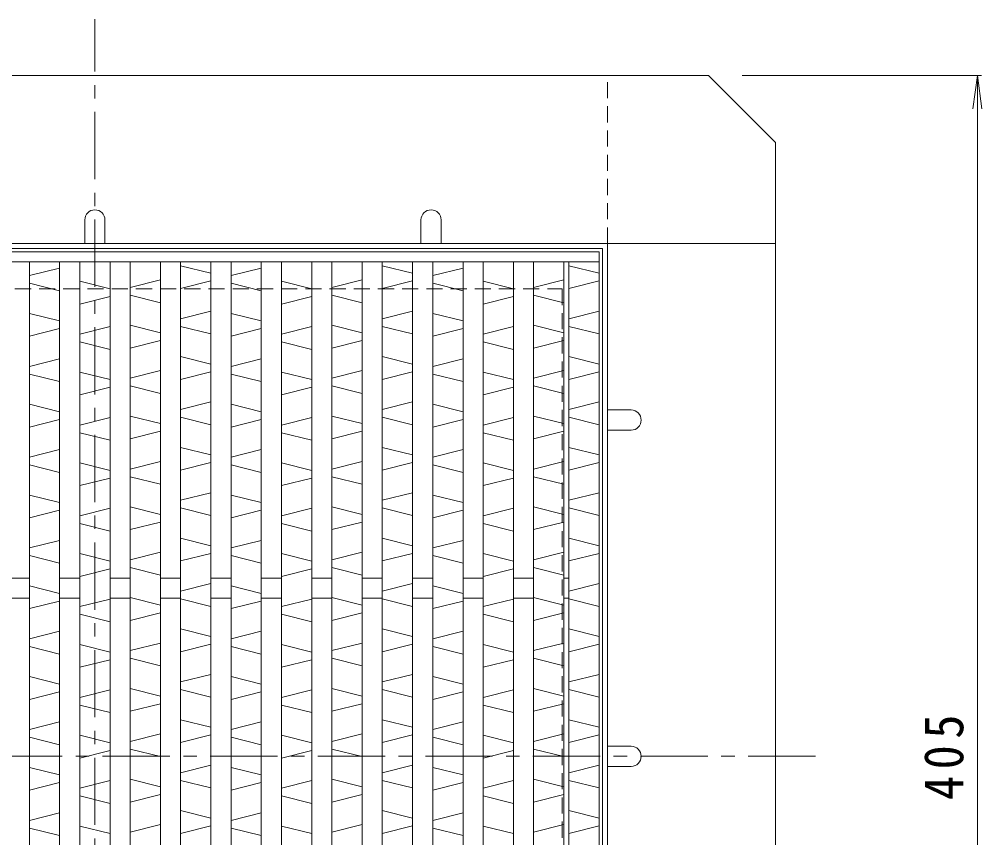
# Model space of a CAD drawing. Units: millimetres, scale not verified. Extents: x -593 to 717, y -544 to 464.
# Drawn here: x -394.6 to -108.3, y 220.8 to 464.2 of the extents above; entities that cross this region are included whole.
import ezdxf

# ---------------------------------------------------------------- set-up
doc = ezdxf.new("R2010")
doc.units = ezdxf.units.MM
doc.header["$LTSCALE"] = 4
doc.linetypes.add('CHAIN1', pattern=[8, 5, -1, 1, -1])
doc.linetypes.add('DASHED1', pattern=[1.8, 1.2, -0.6])
for name, color, linetype, lineweight in [('0-1_躯体', 2, 'Continuous', 9), ('0-2_仕上', 3, 'Continuous', 9), ('0-3_建具', 4, 'Continuous', 9), ('0-4_その他', 7, 'Continuous', 9), ('0-A', 3, 'Continuous', 9)]:
    doc.layers.add(name, color=color, linetype=linetype, lineweight=lineweight)
doc.styles.add('ＭＳ ゴシック', font='')
doc.styles.get('ＭＳ ゴシック').set_extended_font_data('MS Gothic')

msp = doc.modelspace()

# ---------------------------------------------------------------- linework, layer by layer
at = {"layer": '0-1_躯体', "linetype": 'CHAIN1'}
for p, q in [((-372.116, 32.597), (-372.116, 464.174)), ((-157.804, 244.996), (-593.02, 244.996))]:
    msp.add_line(p, q, dxfattribs=at)
at = {"layer": '0-1_躯体'}
for p, q in [((-189.616, 447.496), (-554.616, 447.496)), ((-189.616, 447.496), (-169.616, 427.496)), ((-189.616, 447.496), (-169.616, 427.496)), ((-169.616, 427.496), (-169.616, 62.496)), ((-375.116, 404.496), (-375.116, 397.496)), ((-369.116, 404.496), (-369.116, 397.496)), ((-275.116, 404.496), (-275.116, 397.496)), ((-269.116, 404.496), (-269.116, 397.496)), ((-524.616, 397.496), (-169.616, 397.496)), ((-219.616, 397.496), (-219.616, 42.496)), ((-212.616, 347.996), (-219.616, 347.996)), ((-212.616, 341.996), (-219.616, 341.996)), ((-212.616, 247.996), (-219.616, 247.996)), ((-212.616, 241.996), (-219.616, 241.996))]:
    msp.add_line(p, q, dxfattribs=at)
msp.add_lwpolyline([(-523.116, 395.996), (-221.116, 395.996), (-221.116, 93.996)], dxfattribs=at)
at = {"layer": '0-1_躯体', "linetype": 'DASHED1'}
msp.add_lwpolyline([(-511.116, 383.996), (-233.116, 383.996), (-233.116, 105.996)], dxfattribs=at)
at = {"layer": '0-1_躯体'}
for centre, start, end in [((-372.116, 404.496), 0, 180), ((-272.116, 404.496), 0, 180), ((-212.616, 344.996), 270, 90), ((-212.616, 244.996), 270, 90)]:
    msp.add_arc(centre, 3, start, end, dxfattribs=at)
at = {"layer": '0-2_仕上'}
for p, q in [((-522.116, 394.996), (-222.116, 394.996)), ((-222.116, 394.996), (-222.116, 94.996)), ((-522.116, 391.996), (-222.116, 391.996)), ((-391.616, 391.996), (-391.616, 97.996)), ((-382.616, 391.996), (-382.616, 97.996)), ((-376.616, 391.996), (-376.616, 97.996)), ((-367.616, 391.996), (-367.616, 97.996)), ((-361.616, 391.996), (-361.616, 97.996)), ((-352.616, 391.996), (-352.616, 97.996)), ((-346.616, 391.996), (-346.616, 97.996)), ((-337.616, 391.996), (-337.616, 97.996)), ((-331.616, 391.996), (-331.616, 97.996)), ((-322.616, 391.996), (-322.616, 97.996)), ((-316.616, 391.996), (-316.616, 97.996)), ((-307.616, 391.996), (-307.616, 97.996)), ((-301.616, 391.996), (-301.616, 97.996)), ((-292.616, 391.996), (-292.616, 97.996)), ((-286.616, 391.996), (-286.616, 97.996)), ((-277.616, 391.996), (-277.616, 97.996)), ((-271.616, 391.996), (-271.616, 97.996)), ((-262.616, 391.996), (-262.616, 97.996)), ((-256.616, 391.996), (-256.616, 97.996)), ((-247.616, 391.996), (-247.616, 97.996)), ((-241.616, 391.996), (-241.616, 97.996)), ((-232.616, 391.996), (-232.616, 97.996)), ((-231.116, 391.996), (-231.116, 97.996)), ((-391.616, 297.996), (-397.616, 297.996)), ((-376.616, 297.996), (-382.616, 297.996)), ((-361.616, 297.996), (-367.616, 297.996)), ((-346.616, 297.996), (-352.616, 297.996)), ((-331.616, 297.996), (-337.616, 297.996)), ((-316.616, 297.996), (-322.616, 297.996)), ((-301.616, 297.996), (-307.616, 297.996)), ((-286.616, 297.996), (-292.616, 297.996)), ((-271.616, 297.996), (-277.616, 297.996)), ((-256.616, 297.996), (-262.616, 297.996)), ((-241.616, 297.996), (-247.616, 297.996)), ((-231.116, 297.996), (-232.616, 297.996)), ((-391.616, 291.996), (-397.616, 291.996)), ((-376.616, 291.996), (-382.616, 291.996)), ((-361.616, 291.996), (-367.616, 291.996)), ((-346.616, 291.996), (-352.616, 291.996)), ((-331.616, 291.996), (-337.616, 291.996)), ((-316.616, 291.996), (-322.616, 291.996)), ((-301.616, 291.996), (-307.616, 291.996)), ((-286.616, 291.996), (-292.616, 291.996)), ((-271.616, 291.996), (-277.616, 291.996)), ((-256.616, 291.996), (-262.616, 291.996)), ((-241.616, 291.996), (-247.616, 291.996)), ((-231.116, 291.996), (-232.616, 291.996))]:
    msp.add_line(p, q, dxfattribs=at)
at = {"layer": '0-3_建具', "linetype": 'DASHED1'}
msp.add_line((-219.616, 397.496), (-219.616, 447.496), dxfattribs=at)
at = {"layer": '0-4_その他'}
for p, q in [((-179.616, 447.496), (-108.416, 447.496)), ((-109.616, 447.496), (-110.921, 437.582)), ((-109.616, 42.496), (-109.616, 447.496)), ((-109.616, 447.496), (-108.311, 437.582))]:
    msp.add_line(p, q, dxfattribs=at)
at = {"layer": '0-A'}
for p, q in [((-391.616, 387.953), (-382.616, 390.204)), ((-337.616, 388.622), (-346.616, 390.872)), ((-331.616, 387.953), (-322.616, 390.204)), ((-277.616, 388.622), (-286.616, 390.872)), ((-271.616, 387.953), (-262.616, 390.204)), ((-222.116, 388.622), (-231.116, 390.872)), ((-361.616, 384.428), (-352.616, 386.679)), ((-301.616, 384.428), (-292.616, 386.679)), ((-241.616, 384.428), (-232.616, 386.679)), ((-382.616, 383.423), (-391.616, 385.673)), ((-367.616, 384.018), (-376.616, 386.268)), ((-337.616, 386.341), (-346.616, 384.091)), ((-322.616, 383.423), (-331.616, 385.673)), ((-307.616, 384.018), (-316.616, 386.268)), ((-277.616, 386.341), (-286.616, 384.091)), ((-262.616, 383.423), (-271.616, 385.673)), ((-247.616, 384.018), (-256.616, 386.268)), ((-222.116, 386.341), (-231.116, 384.091)), ((-367.616, 381.737), (-376.616, 379.487)), ((-352.616, 379.898), (-361.616, 382.148)), ((-307.616, 381.737), (-316.616, 379.487)), ((-292.616, 379.898), (-301.616, 382.148)), ((-247.616, 381.737), (-256.616, 379.487)), ((-232.616, 379.898), (-241.616, 382.148)), ((-382.616, 374.454), (-391.616, 376.704)), ((-346.616, 375.122), (-337.616, 377.372)), ((-322.616, 374.454), (-331.616, 376.704)), ((-286.616, 375.122), (-277.616, 377.372)), ((-262.616, 374.454), (-271.616, 376.704)), ((-231.116, 375.122), (-222.116, 377.372)), ((-376.616, 370.518), (-367.616, 372.768)), ((-352.616, 370.929), (-361.616, 373.179)), ((-337.616, 370.591), (-346.616, 372.841)), ((-316.616, 370.518), (-307.616, 372.768)), ((-292.616, 370.929), (-301.616, 373.179)), ((-277.616, 370.591), (-286.616, 372.841)), ((-256.616, 370.518), (-247.616, 372.768)), ((-232.616, 370.929), (-241.616, 373.179)), ((-222.116, 370.591), (-231.116, 372.841)), ((-382.616, 372.172), (-391.616, 369.923)), ((-322.616, 372.172), (-331.616, 369.923)), ((-262.616, 372.172), (-271.616, 369.923)), ((-367.616, 365.987), (-376.616, 368.237)), ((-352.616, 368.648), (-361.616, 366.398)), ((-307.616, 365.987), (-316.616, 368.237)), ((-292.616, 368.648), (-301.616, 366.398)), ((-247.616, 365.987), (-256.616, 368.237)), ((-232.616, 368.648), (-241.616, 366.398)), ((-337.616, 361.622), (-346.616, 363.872)), ((-277.616, 361.622), (-286.616, 363.872)), ((-222.116, 361.622), (-231.116, 363.872)), ((-391.616, 360.953), (-382.616, 363.204)), ((-331.616, 360.953), (-322.616, 363.204)), ((-271.616, 360.953), (-262.616, 363.204)), ((-382.616, 356.423), (-391.616, 358.673)), ((-367.616, 357.018), (-376.616, 359.268)), ((-361.616, 357.428), (-352.616, 359.679)), ((-337.616, 359.341), (-346.616, 357.091)), ((-322.616, 356.423), (-331.616, 358.673)), ((-307.616, 357.018), (-316.616, 359.268)), ((-301.616, 357.428), (-292.616, 359.679)), ((-277.616, 359.341), (-286.616, 357.091)), ((-262.616, 356.423), (-271.616, 358.673)), ((-247.616, 357.018), (-256.616, 359.268)), ((-241.616, 357.428), (-232.616, 359.679)), ((-222.116, 359.341), (-231.116, 357.091)), ((-352.616, 352.898), (-361.616, 355.148)), ((-292.616, 352.898), (-301.616, 355.148)), ((-232.616, 352.898), (-241.616, 355.148)), ((-367.616, 354.737), (-376.616, 352.487)), ((-307.616, 354.737), (-316.616, 352.487)), ((-247.616, 354.737), (-256.616, 352.487)), ((-382.616, 347.454), (-391.616, 349.704)), ((-346.616, 348.122), (-337.616, 350.372)), ((-322.616, 347.454), (-331.616, 349.704)), ((-286.616, 348.122), (-277.616, 350.372)), ((-262.616, 347.454), (-271.616, 349.704)), ((-231.116, 348.122), (-222.116, 350.372)), ((-382.616, 345.172), (-391.616, 342.923)), ((-376.616, 343.518), (-367.616, 345.768)), ((-352.616, 343.929), (-361.616, 346.179)), ((-337.616, 343.591), (-346.616, 345.841)), ((-322.616, 345.172), (-331.616, 342.923)), ((-316.616, 343.518), (-307.616, 345.768)), ((-292.616, 343.929), (-301.616, 346.179)), ((-277.616, 343.591), (-286.616, 345.841)), ((-262.616, 345.172), (-271.616, 342.923)), ((-256.616, 343.518), (-247.616, 345.768)), ((-232.616, 343.929), (-241.616, 346.179)), ((-222.116, 343.591), (-231.116, 345.841)), ((-367.616, 338.987), (-376.616, 341.237)), ((-352.616, 341.648), (-361.616, 339.398)), ((-307.616, 338.987), (-316.616, 341.237)), ((-292.616, 341.648), (-301.616, 339.398)), ((-247.616, 338.987), (-256.616, 341.237)), ((-232.616, 341.648), (-241.616, 339.398)), ((-391.616, 333.953), (-382.616, 336.204)), ((-337.616, 334.622), (-346.616, 336.872)), ((-331.616, 333.953), (-322.616, 336.204)), ((-277.616, 334.622), (-286.616, 336.872)), ((-271.616, 333.953), (-262.616, 336.204)), ((-222.116, 334.622), (-231.116, 336.872)), ((-367.616, 330.018), (-376.616, 332.268)), ((-361.616, 330.428), (-352.616, 332.679)), ((-337.616, 332.341), (-346.616, 330.091)), ((-307.616, 330.018), (-316.616, 332.268)), ((-301.616, 330.428), (-292.616, 332.679)), ((-277.616, 332.341), (-286.616, 330.091)), ((-247.616, 330.018), (-256.616, 332.268)), ((-241.616, 330.428), (-232.616, 332.679)), ((-222.116, 332.341), (-231.116, 330.091)), ((-382.616, 329.423), (-391.616, 331.672)), ((-322.616, 329.423), (-331.616, 331.672)), ((-262.616, 329.423), (-271.616, 331.672)), ((-367.616, 327.736), (-376.616, 325.486)), ((-352.616, 325.898), (-361.616, 328.148)), ((-307.616, 327.736), (-316.616, 325.486)), ((-292.616, 325.898), (-301.616, 328.148)), ((-247.616, 327.736), (-256.616, 325.486)), ((-232.616, 325.898), (-241.616, 328.148)), ((-382.616, 320.454), (-391.616, 322.703)), ((-346.616, 321.122), (-337.616, 323.372)), ((-322.616, 320.454), (-331.616, 322.703)), ((-286.616, 321.122), (-277.616, 323.372)), ((-262.616, 320.454), (-271.616, 322.703)), ((-231.116, 321.122), (-222.116, 323.372)), ((-382.616, 318.172), (-391.616, 315.923)), ((-376.616, 316.518), (-367.616, 318.768)), ((-352.616, 316.929), (-361.616, 319.179)), ((-337.616, 316.591), (-346.616, 318.841)), ((-322.616, 318.172), (-331.616, 315.923)), ((-316.616, 316.518), (-307.616, 318.768)), ((-292.616, 316.929), (-301.616, 319.179)), ((-277.616, 316.591), (-286.616, 318.841)), ((-262.616, 318.172), (-271.616, 315.923)), ((-256.616, 316.518), (-247.616, 318.768)), ((-232.616, 316.929), (-241.616, 319.179)), ((-222.116, 316.591), (-231.116, 318.841)), ((-367.616, 311.987), (-376.616, 314.237)), ((-352.616, 314.648), (-361.616, 312.398)), ((-307.616, 311.987), (-316.616, 314.237)), ((-292.616, 314.648), (-301.616, 312.398)), ((-247.616, 311.987), (-256.616, 314.237)), ((-232.616, 314.648), (-241.616, 312.398)), ((-337.616, 307.622), (-346.616, 309.872)), ((-277.616, 307.622), (-286.616, 309.872)), ((-222.116, 307.622), (-231.116, 309.872)), ((-391.616, 306.953), (-382.616, 309.204)), ((-331.616, 306.953), (-322.616, 309.204)), ((-271.616, 306.953), (-262.616, 309.204)), ((-382.616, 302.423), (-391.616, 304.673)), ((-367.616, 303.018), (-376.616, 305.268)), ((-361.616, 303.428), (-352.616, 305.679)), ((-337.616, 305.341), (-346.616, 303.091)), ((-322.616, 302.423), (-331.616, 304.673)), ((-307.616, 303.018), (-316.616, 305.268)), ((-301.616, 303.428), (-292.616, 305.679)), ((-277.616, 305.341), (-286.616, 303.091)), ((-262.616, 302.423), (-271.616, 304.673)), ((-247.616, 303.018), (-256.616, 305.268)), ((-241.616, 303.428), (-232.616, 305.679)), ((-222.116, 305.341), (-231.116, 303.091)), ((-367.616, 300.737), (-376.616, 298.487)), ((-352.616, 298.898), (-361.616, 301.148)), ((-307.616, 300.737), (-316.616, 298.487)), ((-292.616, 298.898), (-301.616, 301.148)), ((-247.616, 300.737), (-256.616, 298.487)), ((-232.616, 298.898), (-241.616, 301.148)), ((-382.616, 293.454), (-391.616, 295.704)), ((-346.616, 294.122), (-337.616, 296.372)), ((-322.616, 293.454), (-331.616, 295.704)), ((-286.616, 294.122), (-277.616, 296.372)), ((-262.616, 293.454), (-271.616, 295.704)), ((-231.116, 294.122), (-222.116, 296.372)), ((-352.616, 289.929), (-361.616, 292.179)), ((-292.616, 289.929), (-301.616, 292.179)), ((-232.616, 289.929), (-241.616, 292.179)), ((-382.616, 291.172), (-391.616, 288.923)), ((-376.616, 289.518), (-367.616, 291.768)), ((-337.616, 289.591), (-346.616, 291.841)), ((-322.616, 291.172), (-331.616, 288.923)), ((-316.616, 289.518), (-307.616, 291.768)), ((-277.616, 289.591), (-286.616, 291.841)), ((-262.616, 291.172), (-271.616, 288.923)), ((-256.616, 289.518), (-247.616, 291.768)), ((-222.116, 289.591), (-231.116, 291.841)), ((-367.616, 284.987), (-376.616, 287.237)), ((-352.616, 287.648), (-361.616, 285.398)), ((-307.616, 284.987), (-316.616, 287.237)), ((-292.616, 287.648), (-301.616, 285.398)), ((-247.616, 284.987), (-256.616, 287.237)), ((-232.616, 287.648), (-241.616, 285.398)), ((-391.616, 279.953), (-382.616, 282.204)), ((-337.616, 280.622), (-346.616, 282.872)), ((-331.616, 279.953), (-322.616, 282.204)), ((-277.616, 280.622), (-286.616, 282.872)), ((-271.616, 279.953), (-262.616, 282.204)), ((-222.116, 280.622), (-231.116, 282.872)), ((-367.616, 276.018), (-376.616, 278.268)), ((-361.616, 276.428), (-352.616, 278.679)), ((-337.616, 278.341), (-346.616, 276.091)), ((-307.616, 276.018), (-316.616, 278.268)), ((-301.616, 276.428), (-292.616, 278.679)), ((-277.616, 278.341), (-286.616, 276.091)), ((-247.616, 276.018), (-256.616, 278.268)), ((-241.616, 276.428), (-232.616, 278.679)), ((-222.116, 278.341), (-231.116, 276.091)), ((-382.616, 275.423), (-391.616, 277.672)), ((-322.616, 275.423), (-331.616, 277.672)), ((-262.616, 275.423), (-271.616, 277.672)), ((-367.616, 273.737), (-376.616, 271.486)), ((-352.616, 271.898), (-361.616, 274.148)), ((-307.616, 273.737), (-316.616, 271.486)), ((-292.616, 271.898), (-301.616, 274.148)), ((-247.616, 273.737), (-256.616, 271.486)), ((-232.616, 271.898), (-241.616, 274.148)), ((-346.616, 267.122), (-337.616, 269.372)), ((-286.616, 267.122), (-277.616, 269.372)), ((-231.116, 267.122), (-222.116, 269.372)), ((-382.616, 266.454), (-391.616, 268.703)), ((-322.616, 266.454), (-331.616, 268.703)), ((-262.616, 266.454), (-271.616, 268.703)), ((-382.616, 264.172), (-391.616, 261.923)), ((-376.616, 262.518), (-367.616, 264.768)), ((-352.616, 262.929), (-361.616, 265.179)), ((-337.616, 262.591), (-346.616, 264.841)), ((-322.616, 264.172), (-331.616, 261.923)), ((-316.616, 262.518), (-307.616, 264.768)), ((-292.616, 262.929), (-301.616, 265.179)), ((-277.616, 262.591), (-286.616, 264.841)), ((-262.616, 264.172), (-271.616, 261.923)), ((-256.616, 262.518), (-247.616, 264.768)), ((-232.616, 262.929), (-241.616, 265.179)), ((-222.116, 262.591), (-231.116, 264.841)), ((-352.616, 260.648), (-361.616, 258.398)), ((-292.616, 260.648), (-301.616, 258.398)), ((-232.616, 260.648), (-241.616, 258.398)), ((-367.616, 257.987), (-376.616, 260.237)), ((-307.616, 257.987), (-316.616, 260.237)), ((-247.616, 257.987), (-256.616, 260.237)), ((-391.616, 252.953), (-382.616, 255.204)), ((-337.616, 253.622), (-346.616, 255.872)), ((-331.616, 252.953), (-322.616, 255.204)), ((-277.616, 253.622), (-286.616, 255.872)), ((-271.616, 252.953), (-262.616, 255.204)), ((-222.116, 253.622), (-231.116, 255.872)), ((-382.616, 248.423), (-391.616, 250.673)), ((-367.616, 249.018), (-376.616, 251.268)), ((-361.616, 249.428), (-352.616, 251.679)), ((-337.616, 251.341), (-346.616, 249.091)), ((-322.616, 248.423), (-331.616, 250.673)), ((-307.616, 249.018), (-316.616, 251.268)), ((-301.616, 249.428), (-292.616, 251.679)), ((-277.616, 251.341), (-286.616, 249.091)), ((-262.616, 248.423), (-271.616, 250.673)), ((-247.616, 249.018), (-256.616, 251.268)), ((-241.616, 249.428), (-232.616, 251.679)), ((-222.116, 251.341), (-231.116, 249.091)), ((-367.616, 246.737), (-376.616, 244.487)), ((-352.616, 244.898), (-361.616, 247.148)), ((-307.616, 246.737), (-316.616, 244.487)), ((-292.616, 244.898), (-301.616, 247.148)), ((-247.616, 246.737), (-256.616, 244.487)), ((-232.616, 244.898), (-241.616, 247.148)), ((-382.616, 239.454), (-391.616, 241.704)), ((-346.616, 240.122), (-337.616, 242.372)), ((-322.616, 239.454), (-331.616, 241.704)), ((-286.616, 240.122), (-277.616, 242.372)), ((-262.616, 239.454), (-271.616, 241.704)), ((-231.116, 240.122), (-222.116, 242.372)), ((-376.616, 235.518), (-367.616, 237.768)), ((-352.616, 235.929), (-361.616, 238.179)), ((-337.616, 235.591), (-346.616, 237.841)), ((-316.616, 235.518), (-307.616, 237.768)), ((-292.616, 235.929), (-301.616, 238.179)), ((-277.616, 235.591), (-286.616, 237.841)), ((-256.616, 235.518), (-247.616, 237.768)), ((-232.616, 235.929), (-241.616, 238.179)), ((-222.116, 235.591), (-231.116, 237.841)), ((-382.616, 237.172), (-391.616, 234.923)), ((-322.616, 237.172), (-331.616, 234.923)), ((-262.616, 237.172), (-271.616, 234.923)), ((-367.616, 230.987), (-376.616, 233.237)), ((-352.616, 233.648), (-361.616, 231.398)), ((-307.616, 230.987), (-316.616, 233.237)), ((-292.616, 233.648), (-301.616, 231.398)), ((-247.616, 230.987), (-256.616, 233.237)), ((-232.616, 233.648), (-241.616, 231.398)), ((-391.616, 225.953), (-382.616, 228.204)), ((-337.616, 226.622), (-346.616, 228.872)), ((-331.616, 225.953), (-322.616, 228.204)), ((-277.616, 226.622), (-286.616, 228.872)), ((-271.616, 225.953), (-262.616, 228.204)), ((-222.116, 226.622), (-231.116, 228.872)), ((-382.616, 221.423), (-391.616, 223.673)), ((-367.616, 222.018), (-376.616, 224.268)), ((-361.616, 222.428), (-352.616, 224.679)), ((-337.616, 224.341), (-346.616, 222.091)), ((-322.616, 221.423), (-331.616, 223.673)), ((-307.616, 222.018), (-316.616, 224.268)), ((-301.616, 222.428), (-292.616, 224.679)), ((-277.616, 224.341), (-286.616, 222.091)), ((-262.616, 221.423), (-271.616, 223.673)), ((-247.616, 222.018), (-256.616, 224.268)), ((-241.616, 222.428), (-232.616, 224.679)), ((-222.116, 224.341), (-231.116, 222.091))]:
    msp.add_line(p, q, dxfattribs=at)

# ---------------------------------------------------------------- texts
at = {"layer": '0-4_その他', "color": 2, "insert": (-113.616, 231.996), "char_height": 11.73, "attachment_point": 7, "rotation": 90, "style": 'ＭＳ ゴシック'}
msp.add_mtext('\\T1.27;\\W0.9;405', dxfattribs=at)

doc.saveas('drawing.dxf')
